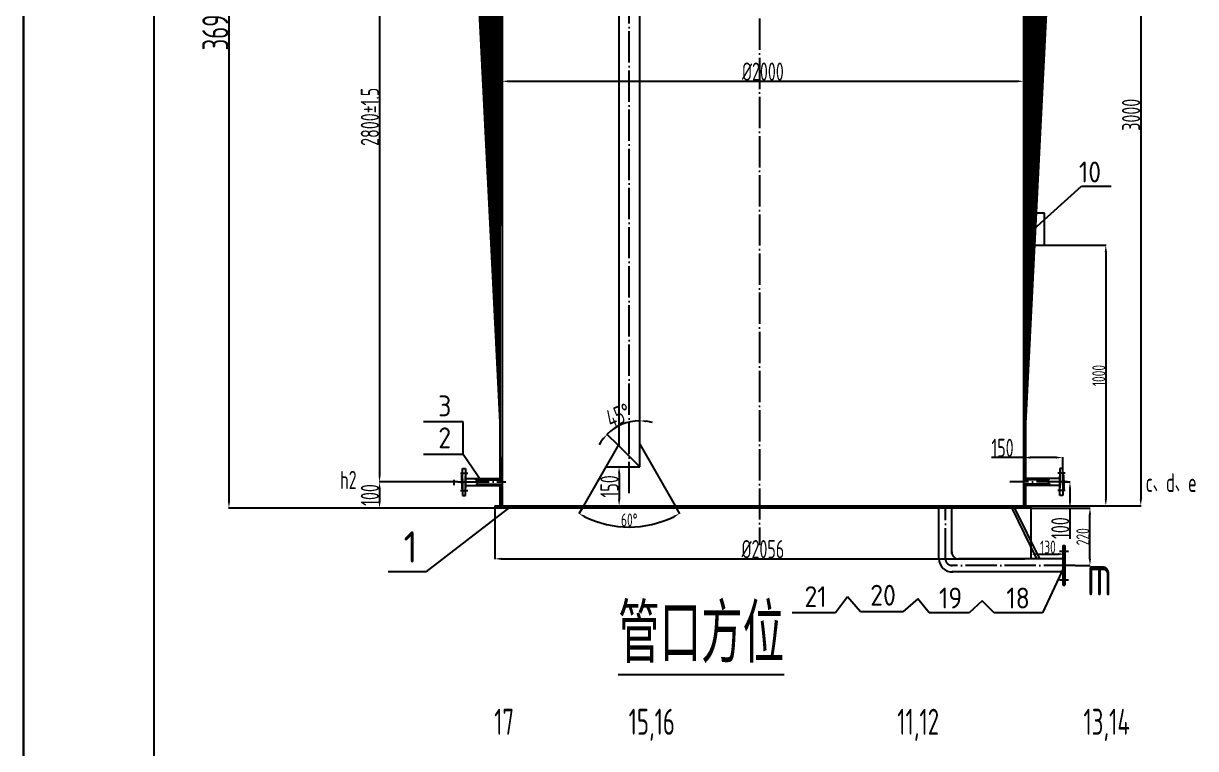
# Model space of a CAD drawing. Extents: x 3036 to 20054, y -3848 to 8048.
# Drawn here: x 3036 to 7530, y 2487 to 5268 of the extents above; entities that cross this region are included whole.
import ezdxf
from ezdxf.enums import TextEntityAlignment as Align

# ---------------------------------------------------------------- set-up
doc = ezdxf.new("R2010")
doc.units = 0
doc.header["$PDMODE"] = 3
doc.linetypes.add('ACAD_ISO04W100', pattern=[30, 24, -3, 0, -3])
doc.layers.get('0').update_dxf_attribs({"linetype": 'CONTINUOUS'})
doc.layers.get('DEFPOINTS').update_dxf_attribs({"linetype": 'CONTINUOUS'})
for name, color, linetype in [('L0', 7, 'CONTINUOUS'), ('LL', 1, 'CONTINUOUS'), ('图层1', 1, 'CONTINUOUS'), ('图层3', 5, 'CONTINUOUS')]:
    doc.layers.add(name, color=color, linetype=linetype)
doc.styles.get("Standard").update_dxf_attribs({"font": 'isocp.shx', "width": 0.707, "bigfont": 'hztxt.shx'})
doc.dimstyles.new('ISO-25', dxfattribs={"dimtxt": 100, "dimasz": 2.5, "dimexe": 1.25, "dimexo": 0.625, "dimgap": 5, "dimtad": 1, "dimtxsty": 'STANDARD', "dimcen": 2.5, "dimazin": 3, "dimtfac": 1, "dimtmove": 0, "dimatfit": 3})

# ---------------------------------------------------------------- blocks, each defined once
blk = doc.blocks.new('*D1')
at = {"color": 0, "ltscale": 5}
for p, q in [((5684.7, 7099.7), (3822.7, 7099.7)), ((3824, 7074.7), (3824, 3434.7)), ((4842.6, 3409.7), (3822.7, 3409.7))]:
    blk.add_line(p, q, dxfattribs=at)
for points in [[(3819.8, 7074.7), (3828.1, 7074.7), (3824, 7099.7)], [(3819.8, 3434.7), (3828.1, 3434.7), (3824, 3409.7)]]:
    blk.add_solid(points, dxfattribs=at)
at = {"layer": 'DEFPOINTS', "color": 0, "ltscale": 5}
for p in [(5685.4, 7099.7), (3824, 3409.7), (4843.2, 3409.7)]:
    blk.add_point(p, dxfattribs=at)
at = {"color": 0, "ltscale": 5, "insert": (3772, 5254.7), "char_height": 50, "attachment_point": 5, "rotation": 90}
blk.add_mtext('{\\H2x;3690}', dxfattribs=at)
blk = doc.blocks.new('*D5')
at = {"color": 0, "ltscale": 5}
for p, q in [((4669, 6309.7), (4400.3, 6309.7)), ((4401.5, 6284.7), (4401.5, 3534.7)), ((4669, 3509.7), (4400.3, 3509.7))]:
    blk.add_line(p, q, dxfattribs=at)
for points in [[(4397.4, 6284.7), (4405.7, 6284.7), (4401.5, 6309.7)], [(4397.4, 3534.7), (4405.7, 3534.7), (4401.5, 3509.7)]]:
    blk.add_solid(points, dxfattribs=at)
at = {"layer": 'DEFPOINTS', "color": 0, "ltscale": 5}
for p in [(4669.6, 6309.7), (4401.5, 3509.7), (4669.6, 3509.7)]:
    blk.add_point(p, dxfattribs=at)
at = {"color": 0, "ltscale": 5, "insert": (4364.5, 4909.7), "char_height": 50, "attachment_point": 5, "rotation": 90}
blk.add_mtext('{\\H1.4x;2800%%P1.5}', dxfattribs=at)
blk = doc.blocks.new('*D7')
at = {"color": 0, "ltscale": 5}
for p, q in [((7025.5, 3509.7), (7049.9, 3509.7)), ((7048.6, 3484.7), (7048.6, 3434.7)), ((6899.8, 3409.7), (7049.9, 3409.7)), ((7048.6, 3409.7), (7048.6, 3291.1))]:
    blk.add_line(p, q, dxfattribs=at)
for points in [[(7044.4, 3484.7), (7052.8, 3484.7), (7048.6, 3509.7)], [(7044.4, 3434.7), (7052.8, 3434.7), (7048.6, 3409.7)]]:
    blk.add_solid(points, dxfattribs=at)
at = {"layer": 'DEFPOINTS', "color": 0, "ltscale": 5}
for p in [(7024.8, 3509.7), (6899.2, 3409.7), (7048.6, 3409.7)]:
    blk.add_point(p, dxfattribs=at)
at = {"color": 0, "ltscale": 5, "insert": (7011.6, 3332.7), "char_height": 50, "attachment_point": 5, "rotation": 90}
blk.add_mtext('{\\H1.4x;100}', dxfattribs=at)
blk = doc.blocks.new('*D9')
at = {"color": 0, "ltscale": 5}
for p, q in [((7179.7, 6417.7), (7321.3, 6417.7)), ((7320.1, 6392.7), (7320.1, 3442.7)), ((6899.8, 3417.7), (7321.3, 3417.7))]:
    blk.add_line(p, q, dxfattribs=at)
for points in [[(7315.9, 6392.7), (7324.3, 6392.7), (7320.1, 6417.7)], [(7315.9, 3442.7), (7324.3, 3442.7), (7320.1, 3417.7)]]:
    blk.add_solid(points, dxfattribs=at)
at = {"layer": 'DEFPOINTS', "color": 0, "ltscale": 5}
for p in [(7179, 6417.7), (6899.2, 3417.7), (7320.1, 3417.7)]:
    blk.add_point(p, dxfattribs=at)
at = {"color": 0, "ltscale": 5, "insert": (7283.1, 4917.7), "char_height": 50, "attachment_point": 5, "rotation": 90}
blk.add_mtext('{\\H1.4x;3000}', dxfattribs=at)
blk = doc.blocks.new('*D10')
at = {"color": 0, "ltscale": 5}
for p, q in [((6871.2, 3603.2), (6748.4, 3603.2)), ((6871.2, 3562.3), (6871.2, 3604.5)), ((6996.2, 3603.2), (6896.2, 3603.2)), ((7021.2, 3562.3), (7021.2, 3604.5))]:
    blk.add_line(p, q, dxfattribs=at)
for points in [[(6896.2, 3607.4), (6896.2, 3599.1), (6871.2, 3603.2)], [(6996.2, 3607.4), (6996.2, 3599.1), (7021.2, 3603.2)]]:
    blk.add_solid(points, dxfattribs=at)
at = {"layer": 'DEFPOINTS', "color": 0, "ltscale": 5}
for p in [(6871.2, 3603.2), (6871.2, 3561.7), (7021.2, 3561.7)]:
    blk.add_point(p, dxfattribs=at)
at = {"color": 0, "ltscale": 5, "insert": (6790.1, 3640.2), "char_height": 50, "attachment_point": 5}
blk.add_mtext('{\\H1.4x;150}', dxfattribs=at)
blk = doc.blocks.new('*D12')
at = {"color": 0, "ltscale": 5}
for p, q in [((6871.8, 4417.7), (7187.4, 4417.7)), ((7186.1, 4392.7), (7186.1, 3442.7)), ((6871.8, 3417.7), (7187.4, 3417.7))]:
    blk.add_line(p, q, dxfattribs=at)
for points in [[(7182, 4392.7), (7190.3, 4392.7), (7186.1, 4417.7)], [(7182, 3442.7), (7190.3, 3442.7), (7186.1, 3417.7)]]:
    blk.add_solid(points, dxfattribs=at)
at = {"layer": 'DEFPOINTS', "color": 0, "ltscale": 5}
for p in [(6871.2, 4417.7), (6871.2, 3417.7), (7186.1, 3417.7)]:
    blk.add_point(p, dxfattribs=at)
at = {"color": 0, "ltscale": 5, "insert": (7159.1, 3917.7), "char_height": 50, "attachment_point": 5, "rotation": 90}
blk.add_mtext('1000', dxfattribs=at)
blk = doc.blocks.new('*D13')
at = {"color": 0, "ltscale": 5}
for p, q in [((4871.2, 5046.6), (4871.2, 5047.2)), ((4896.2, 5046), (6846.2, 5046)), ((6871.2, 5046.6), (6871.2, 5047.2))]:
    blk.add_line(p, q, dxfattribs=at)
for points in [[(4896.2, 5050.1), (4896.2, 5041.8), (4871.2, 5046)], [(6846.2, 5050.1), (6846.2, 5041.8), (6871.2, 5046)]]:
    blk.add_solid(points, dxfattribs=at)
at = {"layer": 'DEFPOINTS', "color": 0, "ltscale": 5}
for p in [(4871.2, 5046), (6871.2, 5046), (6871.2, 5046)]:
    blk.add_point(p, dxfattribs=at)
at = {"color": 0, "ltscale": 5, "insert": (5871.2, 5083), "char_height": 50, "attachment_point": 5}
blk.add_mtext('{\\H1.4x;%%C2000}', dxfattribs=at)
blk = doc.blocks.new('*D14')
at = {"color": 0, "ltscale": 5}
for p, q in [((4843.2, 3409.1), (4843.2, 3213.6)), ((6899.2, 3409.1), (6899.2, 3213.6)), ((4868.2, 3214.9), (6874.2, 3214.9))]:
    blk.add_line(p, q, dxfattribs=at)
for points in [[(4868.2, 3219.1), (4868.2, 3210.7), (4843.2, 3214.9)], [(6874.2, 3219.1), (6874.2, 3210.7), (6899.2, 3214.9)]]:
    blk.add_solid(points, dxfattribs=at)
at = {"layer": 'DEFPOINTS', "color": 0, "ltscale": 5}
for p in [(4843.2, 3409.7), (6899.2, 3409.7), (6899.2, 3214.9)]:
    blk.add_point(p, dxfattribs=at)
at = {"color": 0, "ltscale": 5, "insert": (5871.2, 3251.9), "char_height": 50, "attachment_point": 5}
blk.add_mtext('{\\H1.4x;%%C2056}', dxfattribs=at)
blk = doc.blocks.new('*D15')
at = {"color": 0, "ltscale": 5}
blk.add_line((5318.4, 3648.2), (5273.2, 3693.4), dxfattribs=at)
for start, end in [(90, 135), (73.749, 81.8745), (143.1255, 151.251)]:
    blk.add_arc((5398.8, 3567.7), 176.4, start, end, dxfattribs=at)
for points in [[(5423.5, 3738.2), (5424.1, 3746.5), (5398.8, 3744.2)], [(5254.5, 3676.3), (5260.8, 3670.9), (5274.1, 3692.5)]]:
    blk.add_solid(points, dxfattribs=at)
at = {"layer": 'DEFPOINTS', "color": 0, "ltscale": 5}
for p in [(5398.8, 6887.9), (5353.2, 3738.1), (5318.8, 3647.7), (5398.8, 3567.7), (5398.8, 3567.7)]:
    blk.add_point(p, dxfattribs=at)
at = {"color": 0, "ltscale": 5, "insert": (5317.1, 3764.9), "char_height": 50, "attachment_point": 5, "rotation": 22.5}
blk.add_mtext('{\\H1.4x;45°}', dxfattribs=at)
blk = doc.blocks.new('*D16')
at = {"color": 0, "ltscale": 5}
for p, q in [((5301.6, 3567.7), (5321.2, 3567.7)), ((5320, 3542.7), (5320, 3442.7)), ((5301.6, 3417.7), (5321.2, 3417.7))]:
    blk.add_line(p, q, dxfattribs=at)
for points in [[(5315.8, 3542.7), (5324.2, 3542.7), (5320, 3567.7)], [(5315.8, 3442.7), (5324.2, 3442.7), (5320, 3417.7)]]:
    blk.add_solid(points, dxfattribs=at)
at = {"layer": 'DEFPOINTS', "color": 0, "ltscale": 5}
for p in [(5301, 3567.7), (5301, 3417.7), (5320, 3417.7)]:
    blk.add_point(p, dxfattribs=at)
at = {"color": 0, "ltscale": 5, "insert": (5283, 3492.7), "char_height": 50, "attachment_point": 5, "rotation": 90}
blk.add_mtext('{\\H1.4x;150}', dxfattribs=at)
blk = doc.blocks.new('*D17')
at = {"color": 0, "ltscale": 5}
for p, q in [((5182.9, 3417.2), (5165.6, 3387.1)), ((5534.8, 3417.2), (5552, 3387.1))]:
    blk.add_line(p, q, dxfattribs=at)
blk.add_arc((5358.8, 3724.4), 387.5, 243.8981, 296.1019, dxfattribs=at)
for points in [[(5186.4, 3372.8), (5190.3, 3380.1), (5166.3, 3388.2)], [(5527.4, 3380.1), (5531.3, 3372.8), (5551.4, 3388.2)]]:
    blk.add_solid(points, dxfattribs=at)
at = {"layer": 'DEFPOINTS', "color": 0, "ltscale": 5}
for p in [(5318.8, 3654.6), (5398.8, 3654.6), (5183.2, 3417.7), (5534.5, 3417.7), (5292, 3342.7)]:
    blk.add_point(p, dxfattribs=at)
at = {"color": 0, "ltscale": 5, "insert": (5358.8, 3363.9), "char_height": 50, "attachment_point": 5}
blk.add_mtext('60°', dxfattribs=at)
blk = doc.blocks.new('*D18')
at = {"color": 0, "ltscale": 5}
for p, q in [((4685, 3509.7), (4400.3, 3509.7)), ((4401.5, 3484.7), (4401.5, 3434.7)), ((4685, 3409.7), (4400.3, 3409.7))]:
    blk.add_line(p, q, dxfattribs=at)
for points in [[(4397.3, 3484.7), (4405.7, 3484.7), (4401.5, 3509.7)], [(4397.3, 3434.7), (4405.7, 3434.7), (4401.5, 3409.7)]]:
    blk.add_solid(points, dxfattribs=at)
at = {"layer": 'DEFPOINTS', "color": 0, "ltscale": 5}
for p in [(4685.6, 3509.7), (4401.5, 3409.7), (4685.6, 3409.7)]:
    blk.add_point(p, dxfattribs=at)
at = {"color": 0, "ltscale": 5, "insert": (4364.5, 3459.7), "char_height": 50, "attachment_point": 5, "rotation": 90}
blk.add_mtext('{\\H1.4x;100}', dxfattribs=at)
blk = doc.blocks.new('*D76')
at = {"color": 0, "ltscale": 5}
for p, q in [((6899.2, 3266.3), (6899.2, 3231.6)), ((7029.2, 3265), (7029.2, 3231.6)), ((6924.2, 3232.8), (7004.2, 3232.8))]:
    blk.add_line(p, q, dxfattribs=at)
for points in [[(6924.2, 3237), (6924.2, 3228.7), (6899.2, 3232.8)], [(7004.2, 3237), (7004.2, 3228.7), (7029.2, 3232.8)]]:
    blk.add_solid(points, dxfattribs=at)
at = {"layer": 'DEFPOINTS', "color": 0, "ltscale": 5}
for p in [(6899.2, 3266.9), (7029.2, 3265.6), (7029.2, 3232.8)]:
    blk.add_point(p, dxfattribs=at)
at = {"color": 0, "ltscale": 5, "insert": (6964.2, 3259.8), "char_height": 50, "attachment_point": 5}
blk.add_mtext('130', dxfattribs=at)
blk = doc.blocks.new('*D98')
at = {"color": 0, "ltscale": 5}
for p, q in [((7050.5, 3409.7), (7126.5, 3409.7)), ((7125.3, 3214.7), (7125.3, 3384.7)), ((7068.9, 3189.7), (7126.5, 3189.7))]:
    blk.add_line(p, q, dxfattribs=at)
for points in [[(7121.1, 3384.7), (7129.5, 3384.7), (7125.3, 3409.7)], [(7121.1, 3214.7), (7129.5, 3214.7), (7125.3, 3189.7)]]:
    blk.add_solid(points, dxfattribs=at)
at = {"layer": 'DEFPOINTS', "color": 0, "ltscale": 5}
for p in [(7049.9, 3409.7), (7125.3, 3409.7), (7068.3, 3189.7)]:
    blk.add_point(p, dxfattribs=at)
at = {"color": 0, "ltscale": 5, "insert": (7098.3, 3299.7), "char_height": 50, "attachment_point": 5, "rotation": 90}
blk.add_mtext('220', dxfattribs=at)

msp = doc.modelspace()

# ---------------------------------------------------------------- hatches: boundary and pattern name
h = msp.add_hatch()
h.set_pattern_fill('LINE', color=256, style=0)
edge = h.paths.add_edge_path()
edge.add_line((4871.221, 6296.385), (4871.221, 3523.052))
edge.add_line((4863.221, 6296.385), (4863.221, 3523.052))
edge.add_line((4731.221, 3523.052), (4871.221, 3523.052))
edge.add_line((4731.221, 6296.385), (4871.221, 6296.385))
h = msp.add_hatch()
h.set_pattern_fill('LINE', color=256, style=0)
h.set_pattern_definition([(180, (11742.651, 4.7917), (0, 3.175), [])])
edge = h.paths.add_edge_path()
edge.add_line((6871.43, 6301.177), (6871.43, 3527.843))
edge.add_line((6879.43, 6301.177), (6879.43, 3527.843))
edge.add_line((7011.43, 3527.843), (6871.43, 3527.843))
edge.add_line((7011.43, 6301.177), (6871.43, 6301.177))
h = msp.add_hatch()
h.set_pattern_fill('LINE', color=256, style=0)
h.paths.add_polyline_path([(4871.221, 3496.385), (4863.221, 3496.385), (4863.221, 3417.718), (4871.221, 3417.718)])

# ---------------------------------------------------------------- linework, layer by layer
for p, q in [((5318.826, 7022.869), (5318.826, 3647.718)), ((5398.826, 3567.718), (5398.826, 6887.869)), ((6871.221, 3417.718), (6871.221, 6417.718)), ((4863.221, 6296.385), (4863.221, 3523.052)), ((4871.221, 6296.385), (4871.221, 3523.052)), ((6879.221, 3523.052), (6879.221, 6296.385)), ((6951.354, 4540.393), (6871.221, 4540.393)), ((6951.354, 4417.718), (6951.354, 4540.393)), ((6871.221, 4417.718), (6951.354, 4417.718)), ((5398.826, 3567.718), (5318.826, 3647.718)), ((4720.11, 3497.76), (4720.11, 3561.718)), ((4720.11, 3561.718), (4731.221, 3561.718)), ((4731.221, 3561.718), (4731.221, 3523.052)), ((7010.11, 3561.718), (7010.11, 3523.052)), ((7021.221, 3561.718), (7010.11, 3561.718)), ((7021.221, 3497.76), (7021.221, 3561.718)), ((4701.54, 3509.718), (4669.619, 3509.718)), ((4686.472, 3517.6), (4686.472, 3497.321)), ((4711.264, 3542.924), (4739.389, 3542.924)), ((4716.499, 3502.998), (4716.499, 3537.369)), ((4716.499, 3537.369), (4720.11, 3537.369)), ((4716.499, 3502.998), (4716.499, 3537.369)), ((4716.499, 3537.369), (4720.11, 3537.369)), ((4716.499, 3516.439), (4716.499, 3482.068)), ((4716.499, 3516.439), (4716.499, 3482.068)), ((4720.11, 3521.677), (4720.11, 3457.718)), ((4731.221, 3490.829), (4731.221, 3532.402)), ((4731.221, 3528.607), (4731.221, 3487.035)), ((4731.221, 3523.052), (4871.221, 3523.052)), ((4770.982, 3517.718), (4872.663, 3517.718)), ((7010.11, 3523.052), (6871.221, 3523.052)), ((6967.147, 3517.718), (6871.221, 3517.718)), ((7030.067, 3542.924), (7001.942, 3542.924)), ((7010.11, 3490.829), (7010.11, 3532.402)), ((7010.11, 3528.607), (7010.11, 3487.035)), ((7024.832, 3537.369), (7021.221, 3537.369)), ((7024.832, 3537.369), (7021.221, 3537.369)), ((7021.221, 3521.677), (7021.221, 3457.718)), ((7024.832, 3502.998), (7024.832, 3537.369)), ((7024.832, 3502.998), (7024.832, 3537.369)), ((7024.832, 3516.439), (7024.832, 3482.068)), ((7024.832, 3516.439), (7024.832, 3482.068)), ((4711.264, 3476.513), (4739.389, 3476.513)), ((4716.499, 3482.068), (4720.11, 3482.068)), ((4716.499, 3482.068), (4720.11, 3482.068)), ((4731.221, 3496.385), (4871.221, 3496.385)), ((4731.221, 3457.718), (4731.221, 3496.385)), ((4774.184, 3501.718), (4872.663, 3501.718)), ((4863.221, 3496.385), (4863.221, 3417.718)), ((4871.221, 3496.385), (4871.221, 3417.718)), ((6970.349, 3501.718), (6871.221, 3501.718)), ((7010.11, 3496.385), (6871.221, 3496.385)), ((6879.221, 3417.718), (6879.221, 3496.385)), ((7030.067, 3476.513), (7001.942, 3476.513)), ((7010.11, 3457.718), (7010.11, 3496.385)), ((7024.832, 3482.068), (7021.221, 3482.068)), ((7024.832, 3482.068), (7021.221, 3482.068)), ((4720.11, 3457.718), (4731.221, 3457.718)), ((4843.221, 3417.718), (6899.221, 3417.718)), ((4843.221, 3417.718), (4843.221, 3409.718)), ((5871.221, 3417.718), (6871.221, 3417.718)), ((6899.221, 3417.718), (6899.221, 3409.718)), ((7021.221, 3457.718), (7010.11, 3457.718)), ((6899.221, 3409.718), (4843.221, 3409.718)), ((6546.221, 3214.377), (6546.221, 3409.718)), ((6596.221, 3235.858), (6596.221, 3409.718)), ((6921.72, 3214.641), (6826.44, 3409.519)), ((6932.754, 3214.84), (6837.474, 3409.718)), ((7021.221, 3265.638), (7021.221, 3113.799)), ((7021.221, 3265.638), (7029.221, 3265.638)), ((7029.221, 3265.638), (7029.221, 3113.799)), ((7021.221, 3214.718), (6621.229, 3214.718)), ((7021.221, 3164.718), (6595.878, 3164.718)), ((7026.442, 3185.066), (6943.598, 3007.514)), ((7021.221, 3113.799), (7029.221, 3113.799)), ((6196.08, 3069.096), (6149.842, 3007.514)), ((6246.171, 3011.362), (6196.08, 3069.096)), ((6465.803, 3061.398), (6408.005, 3011.362)), ((6508.188, 3007.514), (6465.803, 3061.398)), ((6408.005, 3011.362), (6246.171, 3011.362)), ((6712.407, 3053.7), (6662.315, 3007.514)), ((6758.645, 3007.514), (6712.407, 3053.7)), ((6149.842, 3007.514), (5984.155, 3007.514)), ((6662.315, 3007.514), (6508.188, 3007.514)), ((6943.598, 3007.514), (6758.645, 3007.514))]:
    msp.add_line(p, q)
at = {"color": 4, "ltscale": 5}
for p, q in [((6910.185, 4479.056), (7092.863, 4644.137)), ((7092.863, 4644.137), (7206.478, 4644.137)), ((4722.061, 3740.688), (4569.598, 3740.688)), ((4722.061, 3615.225), (4722.061, 3740.688)), ((4722.061, 3615.225), (4569.598, 3615.225)), ((4793.638, 3509.718), (4722.061, 3615.225)), ((4907.16, 3417.718), (4578.495, 3165.295)), ((4578.495, 3165.295), (4433.913, 3165.295))]:
    msp.add_line(p, q, dxfattribs=at)
for points in [[(4768.349, 3523.052), (4768.368, 3522.877), (4769.283, 3518.69), (4770.408, 3518.116), (4771.653, 3517.253), (4772.929, 3515.836), (4774.144, 3514.732), (4775.209, 3513.634), (4776.051, 3512.301), (4776.663, 3510.743), (4777.054, 3509.036), (4777.009, 3507.32), (4777.009, 3507.32), (4777.009, 3507.32), (4776.621, 3505.762), (4776.063, 3504.429), (4775.355, 3503.341), (4774.564, 3502.304), (4773.764, 3501.07), (4773.033, 3499.392), (4772.089, 3496.465), (4772.026, 3496.385), (4772.006, 3495.608), (4772.026, 3496.385)], [(6972.982, 3496.385), (6972.963, 3496.559), (6972.048, 3500.747), (6970.923, 3501.32), (6969.678, 3502.184), (6968.403, 3503.601), (6967.187, 3504.705), (6966.122, 3505.803), (6965.28, 3507.136), (6964.668, 3508.694), (6964.277, 3510.401), (6964.322, 3512.117), (6964.322, 3512.117), (6964.322, 3512.117), (6964.71, 3513.674), (6965.269, 3515.008), (6965.976, 3516.096), (6966.768, 3517.133), (6967.567, 3518.367), (6968.298, 3520.045), (6969.242, 3522.971), (6969.305, 3523.052), (6969.325, 3523.828), (6969.305, 3523.052)]]:
    msp.add_lwpolyline(points)
for centre, radius, start, end in [((4832.483, 3509.718), 40.969, 341.006972, 18.993028), ((6620.99, 3239.925), 25.101, 174.867877, 275.132123), ((6596.121, 3214.726), 49.766, 180.40194, 274.10242)]:
    msp.add_arc(centre, radius, start, end)
at = {"layer": 'L0'}
for p, q in [((3036.077, 8048.255), (3036.077, -3831.745)), ((3036.077, -3831.745), (3036.077, 8048.255)), ((5318.826, 3654.579), (5183.179, 3417.718)), ((5398.826, 3654.579), (5534.472, 3417.718)), ((5269.082, 3567.718), (5398.826, 3567.718))]:
    msp.add_line(p, q, dxfattribs=at)
at = {"layer": 'LL'}
msp.add_line((3536.077, 7848.255), (3536.077, -3631.745), dxfattribs=at)
at = {"layer": '图层1', "linetype": 'ACAD_ISO04W100', "ltscale": 5}
for p, q in [((5858.826, 7537.83), (5858.826, 3266.898)), ((5358.826, 3466.606), (5358.826, 7027.663)), ((4701.54, 3509.718), (4885.736, 3509.718)), ((4711.264, 3542.924), (4739.389, 3542.924)), ((7039.791, 3509.718), (6818.312, 3509.718)), ((7030.067, 3542.924), (7001.942, 3542.924)), ((4711.264, 3476.513), (4739.389, 3476.513)), ((7030.067, 3476.513), (7001.942, 3476.513)), ((6571.221, 3212.473), (6571.221, 3409.718)), ((7008.608, 3244.889), (7043.556, 3244.889)), ((7068.311, 3189.718), (6593.976, 3189.718)), ((7008.608, 3134.548), (7043.556, 3134.548))]:
    msp.add_line(p, q, dxfattribs=at)
msp.add_arc((6596.221, 3214.717), 25.101, 174.867877, 275.132123, dxfattribs=at)

# ---------------------------------------------------------------- texts
at = {"color": 4, "ltscale": 5}
for s, p in [('10', (7125.382, 4698.221)), ('21', (6073.225, 3069.967)), ('20', (6332.093, 3075.354)), ('19', (6590.961, 3064.58)), ('18', (6849.829, 3064.58))]:
    msp.add_text(s, height=80, dxfattribs=at).set_placement(p, align=Align.MIDDLE)
for s, height, p in [('3', 80, (4651.408, 3761.223)), ('2', 80, (4651.408, 3638.97)), ('1', 120, (4520.656, 3200.26))]:
    msp.add_text(s, height=height, dxfattribs=at).set_placement(p, align=Align.CENTER)
at = {"color": 4, "ltscale": 5, "char_height": 100, "width": 92.7975, "attachment_point": 1}
for s, insert in [('17', (4841.038, 2640.044)), ('15,16', (5356.517, 2640.044)), ('11,12', (6386.337, 2640.044)), ('13,14', (7100.51, 2640.044))]:
    msp.add_mtext(s, dxfattribs=dict(at, insert=insert))
at = {"layer": 'L0', "attachment_point": 1}
for s, insert, char_height, width in [('h2', (4250.319, 3552.191), 70, 91.50673), ('c、d、e', (7339.136, 3543.284), 71.82, 469.15929), ('m', (7114.011, 3233.964), 160, 491.88407)]:
    msp.add_mtext(s, dxfattribs=dict(at, insert=insert, char_height=char_height, width=width))
at = {"layer": '图层3', "insert": (5316.412, 3040.868), "char_height": 225, "width": 1123.4646, "attachment_point": 1}
msp.add_mtext('{\\L\\C0;管口方位}', dxfattribs=at)

# ---------------------------------------------------------------- dimensions: what is measured, and where the dimension line sits
at = {"color": 4, "ltscale": 5}
for base, p1, p2, text, picture, middle in [((3823.973, 3409.718), (5685.373, 7099.718), (4843.221, 3409.718), '{\\H2x;<>}', '*D1', (3771.973, 5254.718)), ((7320.094, 3417.718), (7179.035, 6417.718), (6899.221, 3417.718), '{\\H1.4x;<>}', '*D9', (7283.094, 4917.718)), ((5319.989, 3417.718), (5300.969, 3567.718), (5300.969, 3417.718), '{\\H1.4x;<>}', '*D16', (5282.989, 3492.718)), ((4401.501, 3409.718), (4685.58, 3509.718), (4685.58, 3409.718), '{\\H1.4x;<>}', '*D18', (4364.501, 3459.718))]:
    dim = msp.add_linear_dim(base=base, p1=p1, p2=p2, angle=90, text=text, dimstyle='ISO-25', override={"dimtxt": 50, "dimasz": 25, "dimgap": 2, "dimtad": 3}, dxfattribs=at)
    dim.commit()
    dim.dimension.update_dxf_attribs({"geometry": picture, "text_midpoint": middle})
dim = msp.add_angular_dim_2l(base=(5353.162, 3738.139), line1=((5398.826, 3567.718), (5318.826, 3647.718)), line2=((5398.826, 3567.718), (5398.826, 6887.869)), text='{\\H1.4x;<>}', dimstyle='ISO-25', override={"dimtxt": 50, "dimasz": 25, "dimgap": 2, "dimtad": 3, "dimdec": 0}, dxfattribs=at)
dim.commit()
dim.dimension.update_dxf_attribs({"geometry": '*D15', "text_midpoint": (5317.149, 3764.904)})
for base, p1, p2, angle, text, picture, middle, dimtype in [((4401.537, 3509.718), (4669.619, 6309.718), (4669.619, 3509.718), 270, '{\\H1.4x;<>%%P1.5}', '*D5', (4401.537, 4909.718), 161), ((7048.604, 3409.718), (7024.832, 3509.718), (6899.221, 3409.718), 90, '{\\H1.4x;<>}', '*D7', (7048.604, 3332.718), 160)]:
    dim = msp.add_linear_dim(base=base, p1=p1, p2=p2, angle=angle, text=text, dimstyle='ISO-25', override={"dimtxt": 50, "dimasz": 25, "dimgap": 2, "dimtad": 3}, dxfattribs=at)
    dim.commit()
    dim.dimension.update_dxf_attribs({"geometry": picture, "text_midpoint": middle, "dimtype": dimtype})
for base, p1, p2, text, picture, middle in [((6871.221, 5045.959), (4871.221, 5045.959), (6871.221, 5045.959), '{\\H1.4x;%%C2000}', '*D13', (5871.221, 5082.966)), ((6899.221, 3214.888), (4843.221, 3409.718), (6899.221, 3409.718), '{\\H1.4x;%%C2056}', '*D14', (5871.221, 3251.895))]:
    dim = msp.add_linear_dim(base=base, p1=p1, p2=p2, text=text, dimstyle='ISO-25', override={"dimtxt": 50, "dimasz": 25, "dimgap": 2, "dimtad": 3}, dxfattribs=at)
    dim.commit()
    dim.dimension.update_dxf_attribs({"geometry": picture, "text_midpoint": middle})
for base, p1, p2, picture, middle in [((7186.14, 3417.718), (6871.221, 4417.718), (6871.221, 3417.718), '*D12', (7159.14, 3917.718)), ((7125.299, 3409.718), (7068.311, 3189.718), (7049.854, 3409.718), '*D98', (7098.294, 3299.718))]:
    dim = msp.add_linear_dim(base=base, p1=p1, p2=p2, angle=90, dimstyle='ISO-25', override={"dimtxt": 50, "dimasz": 25, "dimgap": 2, "dimtad": 3}, dxfattribs=at)
    dim.commit()
    dim.dimension.update_dxf_attribs({"geometry": picture, "text_midpoint": middle})
dim = msp.add_angular_dim_2l(base=(5291.985, 3342.748), line1=((5398.826, 3654.579), (5534.472, 3417.718)), line2=((5318.826, 3654.579), (5183.179, 3417.718)), dimstyle='ISO-25', override={"dimtxt": 50, "dimasz": 25, "dimgap": 2, "dimtad": 3, "dimdec": 0}, dxfattribs=at)
dim.commit()
dim.dimension.update_dxf_attribs({"geometry": '*D17', "text_midpoint": (5358.826, 3336.94), "dimtype": 162})
dim = msp.add_linear_dim(base=(6871.221, 3603.242), p1=(7021.221, 3561.718), p2=(6871.221, 3561.718), text='{\\H1.4x;<>}', dimstyle='ISO-25', override={"dimtxt": 50, "dimasz": 25, "dimgap": 2, "dimtad": 3}, dxfattribs=at)
dim.commit()
dim.dimension.update_dxf_attribs({"geometry": '*D10', "text_midpoint": (6790.055, 3603.242), "dimtype": 160})
dim = msp.add_linear_dim(base=(7029.221, 3232.817), p1=(6899.221, 3266.888), p2=(7029.221, 3265.638), dimstyle='ISO-25', override={"dimtxt": 50, "dimasz": 25, "dimgap": 2, "dimtad": 3}, dxfattribs=at)
dim.commit()
dim.dimension.update_dxf_attribs({"geometry": '*D76', "text_midpoint": (6964.221, 3259.817)})

doc.saveas('drawing.dxf')
